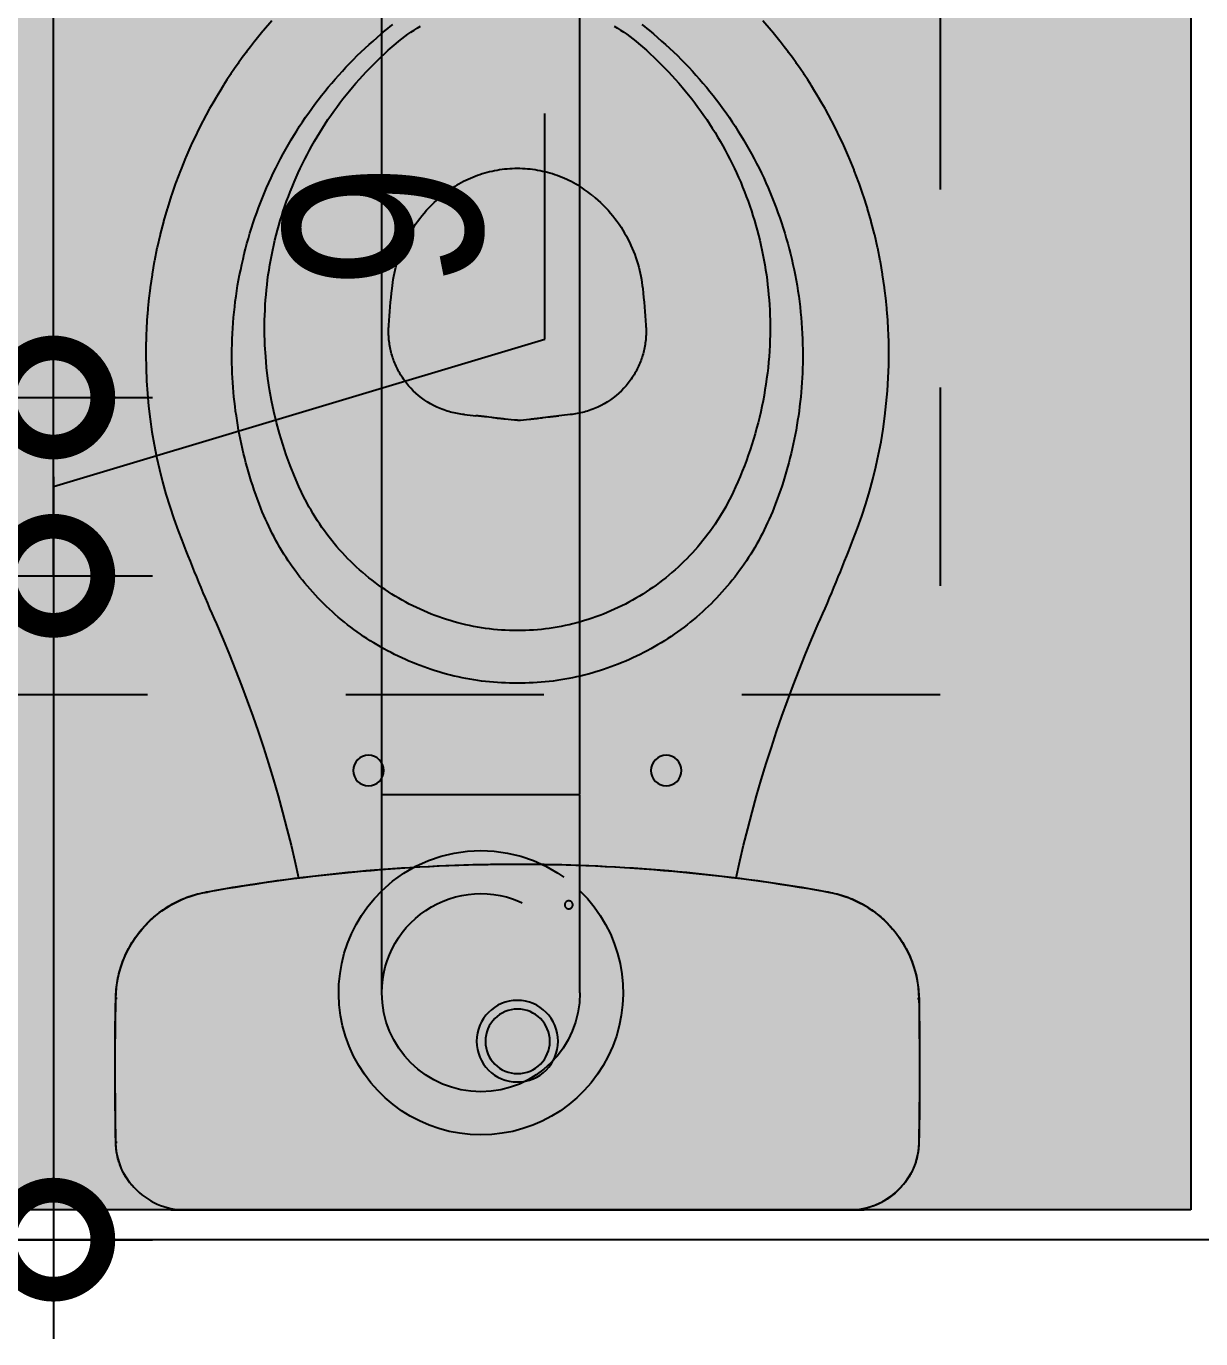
# Model space of a CAD drawing. Header units: metres. Extents: x -41 to 570, y -54 to 184.
# Drawn here: x 16.599 to 17.192, y 46.82 to 47.482 of the extents above; entities that cross this region are included whole.
import ezdxf
from ezdxf.xclip import XClip

# ---------------------------------------------------------------- set-up
doc = ezdxf.new("R2010")
doc.units = ezdxf.units.M
doc.header["$XCLIPFRAME"] = 0
for name, pattern in [('DASHEDX2', [1.5, 1, -0.5]), ('PUC$0$DASHEDX2', [1.5, 1, -0.5]), ('PUC$0$HIDDEN2', [0.1875, 0.125, -0.0625])]:
    doc.linetypes.add(name, pattern=pattern)
for name, color, linetype in [('1', 232, 'DASHEDX2'), ('ARQ-DIM', 2, 'Continuous'), ('PUC$0$ARQ-ALV ACAB', 4, 'Continuous'), ('PUC$0$ARQ-ALV OSSO', 5, 'Continuous'), ('PUC$0$ARQ-ENCH', 1, 'Continuous'), ('PUC$0$ARQ-HID', 7, 'Continuous'), ('PUC$0$ARQ-PRJ', 7, 'PUC$0$DASHEDX2')]:
    doc.layers.add(name, color=color, linetype=linetype)
doc.layers.add('PUC$0$ARQ-FORRO', color=9, linetype='Continuous', lineweight=5)
doc.styles.add('Adesa', font='ARIALN.TTF')
doc.dimstyles.new('ADESA 1-0050', dxfattribs={"dimtxt": 0.1, "dimasz": 0.1, "dimexe": 0.05, "dimexo": 0.05, "dimgap": 0.03, "dimtad": 1, "dimdec": 1, "dimlfac": 100, "dimzin": 12, "dimtxsty": 'Adesa', "dimblk": 'DOTSMALL', "dimcen": 1, "dimdle": 0.05, "dimclrd": 1, "dimclre": 1, "dimclrt": 256, "dimazin": 3, "dimtm": 1e-09, "dimtfac": 1, "dimtdec": 1, "dimtmove": 1, "dimatfit": 0, "dimldrblk": 'DOTSMALL', "dimfxl": 0.8, "dimtvp": 2, "dimtolj": 1, "dimtzin": 0, "dimarcsym": 0})

# ---------------------------------------------------------------- blocks, each defined once
blk = doc.blocks.new('PUC$0$ARQ-HID-BACIA CX')
blk.add_line((-0.00007, -0.175), (-0.00007, 0.175))
for points in [[(-0.01372, -0.19568), (-0.01423, -0.19605), (-0.01474, -0.19641), (-0.01526, -0.19677), (-0.01578, -0.19712), (-0.01631, -0.19746), (-0.01684, -0.19778), (-0.01739, -0.1981), (-0.01793, -0.19841), (-0.01849, -0.1987), (-0.01904, -0.19899), (-0.01961, -0.19927), (-0.02018, -0.19954), (-0.02075, -0.19979), (-0.02133, -0.20004), (-0.02191, -0.20027), (-0.02249, -0.2005), (-0.02308, -0.20072), (-0.02368, -0.20092), (-0.02427, -0.20111), (-0.02487, -0.2013), (-0.02548, -0.20147), (-0.02608, -0.20163), (-0.02669, -0.20178), (-0.02731, -0.20192), (-0.02792, -0.20205), (-0.02854, -0.20217), (-0.02916, -0.20227), (-0.02978, -0.20237), (-0.0304, -0.20246), (-0.03102, -0.20253), (-0.03165, -0.20259), (-0.03227, -0.20264), (-0.0329, -0.20268), (-0.03353, -0.2027), (-0.03415, -0.20273, -0.00878), (-0.10679, -0.20277), (-0.10794, -0.20271), (-0.10908, -0.20264), (-0.11022, -0.20256), (-0.11136, -0.20247), (-0.11249, -0.20236), (-0.11363, -0.20223), (-0.11476, -0.20207), (-0.11588, -0.20188), (-0.11701, -0.20166), (-0.11812, -0.20142), (-0.11924, -0.20116), (-0.12034, -0.20086), (-0.12144, -0.20055), (-0.12254, -0.20021), (-0.12362, -0.19986), (-0.1247, -0.19948), (-0.12577, -0.19908), (-0.12684, -0.19866), (-0.12789, -0.19822), (-0.12893, -0.19776), (-0.12997, -0.19727), (-0.13099, -0.19677), (-0.13201, -0.19624), (-0.13301, -0.19569), (-0.134, -0.19512), (-0.13498, -0.19453), (-0.13595, -0.19392), (-0.1369, -0.19329), (-0.13784, -0.19264), (-0.13877, -0.19197), (-0.13969, -0.19129), (-0.14058, -0.19058), (-0.14147, -0.18986), (-0.14234, -0.18912), (-0.14319, -0.18836), (-0.14403, -0.18758), (-0.14485, -0.18679), (-0.14566, -0.18598), (-0.14645, -0.18515), (-0.14722, -0.18431), (-0.14798, -0.18345), (-0.14872, -0.18257), (-0.14943, -0.18168), (-0.15013, -0.18078), (-0.15082, -0.17986), (-0.15148, -0.17893), (-0.15212, -0.17799), (-0.15275, -0.17703), (-0.15335, -0.17606), (-0.15393, -0.17508), (-0.1545, -0.17408), (-0.15504, -0.17308), (-0.15556, -0.17206), (-0.15607, -0.17103), (-0.15655, -0.17), (-0.15702, -0.16895), (-0.15746, -0.1679), (-0.15788, -0.16683), (-0.15827, -0.16576), (-0.15863, -0.16468), (-0.15897, -0.16359), (-0.15928, -0.16249), (-0.15957, -0.16138), (-0.15985, -0.16027), (-0.16011, -0.15916), (-0.16036, -0.15805), (-0.16061, -0.15693), (-0.16138, -0.15249), (-0.16215, -0.14805), (-0.1629, -0.1436), (-0.16363, -0.13915), (-0.16433, -0.1347), (-0.165, -0.13024), (-0.16565, -0.12578), (-0.16628, -0.12132), (-0.16689, -0.11685), (-0.16747, -0.11238), (-0.16803, -0.10791), (-0.16857, -0.10344), (-0.16909, -0.09896), (-0.16958, -0.09448), (-0.17005, -0.09), (-0.1705, -0.08551), (-0.17092, -0.08102), (-0.17132, -0.07653), (-0.1717, -0.07204), (-0.17206, -0.06755), (-0.17239, -0.06305), (-0.1727, -0.05856), (-0.17299, -0.05406), (-0.17325, -0.04956), (-0.17349, -0.04506), (-0.17371, -0.04055), (-0.17391, -0.03605), (-0.17408, -0.03155), (-0.17423, -0.02704), (-0.17436, -0.02254), (-0.17446, -0.01803), (-0.17453, -0.01352), (-0.17458, -0.00901), (-0.17462, -0.00451), (-0.17464, 0), (-0.17462, 0.00451), (-0.17458, 0.00901), (-0.17453, 0.01352), (-0.17446, 0.01803), (-0.17436, 0.02254), (-0.17423, 0.02704), (-0.17408, 0.03155), (-0.17391, 0.03605), (-0.17371, 0.04055), (-0.17349, 0.04506), (-0.17325, 0.04956), (-0.17299, 0.05406), (-0.1727, 0.05856), (-0.17239, 0.06305), (-0.17206, 0.06755), (-0.1717, 0.07204), (-0.17132, 0.07653), (-0.17092, 0.08102), (-0.1705, 0.08551), (-0.17005, 0.09), (-0.16958, 0.09448), (-0.16909, 0.09896), (-0.16857, 0.10344), (-0.16803, 0.10791), (-0.16747, 0.11238), (-0.16689, 0.11685), (-0.16628, 0.12132), (-0.16565, 0.12578), (-0.165, 0.13024), (-0.16433, 0.1347), (-0.16363, 0.13915), (-0.1629, 0.1436), (-0.16215, 0.14805), (-0.16138, 0.15249), (-0.16061, 0.15693), (-0.16036, 0.15805), (-0.16011, 0.15916), (-0.15985, 0.16027), (-0.15957, 0.16138), (-0.15928, 0.16249), (-0.15897, 0.16359), (-0.15863, 0.16468), (-0.15827, 0.16576), (-0.15788, 0.16683), (-0.15746, 0.1679), (-0.15702, 0.16895), (-0.15655, 0.17), (-0.15607, 0.17103), (-0.15556, 0.17206), (-0.15504, 0.17308), (-0.1545, 0.17408), (-0.15393, 0.17508), (-0.15335, 0.17606), (-0.15275, 0.17703), (-0.15212, 0.17799), (-0.15148, 0.17893), (-0.15082, 0.17986), (-0.15013, 0.18078), (-0.14943, 0.18168), (-0.14872, 0.18257), (-0.14798, 0.18345), (-0.14722, 0.18431), (-0.14645, 0.18515), (-0.14566, 0.18598), (-0.14485, 0.18679), (-0.14403, 0.18758), (-0.14319, 0.18836), (-0.14234, 0.18912), (-0.14147, 0.18986), (-0.14058, 0.19058), (-0.13969, 0.19129), (-0.13877, 0.19197), (-0.13784, 0.19264), (-0.1369, 0.19329), (-0.13595, 0.19392), (-0.13498, 0.19453), (-0.134, 0.19512), (-0.13301, 0.19569), (-0.13201, 0.19624), (-0.13099, 0.19677), (-0.12997, 0.19727), (-0.12893, 0.19776), (-0.12789, 0.19822), (-0.12684, 0.19866), (-0.12577, 0.19908), (-0.1247, 0.19948), (-0.12362, 0.19986), (-0.12254, 0.20021), (-0.12144, 0.20055), (-0.12034, 0.20086), (-0.11924, 0.20116), (-0.11812, 0.20142), (-0.11701, 0.20166), (-0.11588, 0.20188), (-0.11476, 0.20207), (-0.11363, 0.20223), (-0.11249, 0.20236), (-0.11136, 0.20247), (-0.11022, 0.20256), (-0.10908, 0.20264), (-0.10794, 0.20271), (-0.10679, 0.20277, -0.00878), (-0.03415, 0.20273), (-0.03353, 0.2027), (-0.0329, 0.20268), (-0.03227, 0.20264), (-0.03165, 0.20259), (-0.03102, 0.20253), (-0.0304, 0.20246), (-0.02978, 0.20237), (-0.02916, 0.20227), (-0.02854, 0.20217), (-0.02792, 0.20205), (-0.02731, 0.20192), (-0.02669, 0.20178), (-0.02608, 0.20163), (-0.02548, 0.20147), (-0.02487, 0.2013), (-0.02427, 0.20111), (-0.02368, 0.20092), (-0.02308, 0.20072), (-0.02249, 0.2005), (-0.02191, 0.20027), (-0.02133, 0.20004), (-0.02075, 0.19979), (-0.02018, 0.19954), (-0.01961, 0.19927), (-0.01904, 0.19899), (-0.01849, 0.1987), (-0.01793, 0.19841), (-0.01739, 0.1981), (-0.01684, 0.19778), (-0.01631, 0.19746), (-0.01578, 0.19712), (-0.01526, 0.19677), (-0.01474, 0.19641), (-0.01423, 0.19605), (-0.01372, 0.19568)], [(-0.01308, 0.195, 0.018828), (-0.0135, 0.19544)], [(-0.01328, -0.19509), (-0.01328, -0.1951), (-0.01328, -0.1951), (-0.01327, -0.19509), (-0.01324, -0.19506), (-0.01322, -0.19504), (-0.01316, -0.19498), (-0.01311, -0.19493), (-0.01299, -0.19482), (-0.01286, -0.1947), (-0.01279, -0.19463), (-0.01264, -0.19449), (-0.01247, -0.19434), (-0.01155, -0.19352, 0.212488), (-0.00007, -0.16772), (-0.00007, 0.16772, 0.212488), (-0.01155, 0.19352), (-0.01247, 0.19434), (-0.01264, 0.19449), (-0.01279, 0.19463), (-0.01286, 0.1947), (-0.01299, 0.19482), (-0.01311, 0.19493), (-0.01316, 0.19498), (-0.01322, 0.19504), (-0.01324, 0.19506), (-0.01327, 0.19509), (-0.01328, 0.1951), (-0.01328, 0.1951)], [(-0.01231, 0.1942, 0.002919), (-0.01155, 0.19353)], [(-0.16765, 0.1104), (-0.16776, 0.11042), (-0.17602, 0.11228), (-0.1842, 0.11422), (-0.19248, 0.1163), (-0.2008, 0.11849), (-0.20903, 0.12077), (-0.21715, 0.12313), (-0.22532, 0.12562), (-0.23351, 0.12822), (-0.24148, 0.13086), (-0.24931, 0.13356), (-0.25707, 0.13635), (-0.26479, 0.13922), (-0.27251, 0.14221), (-0.28026, 0.14532), (-0.28804, 0.14857), (-0.29584, 0.15194, 0.011149), (-0.33812, 0.16943), (-0.34416, 0.17175), (-0.35027, 0.17392), (-0.35642, 0.17593), (-0.36262, 0.17778), (-0.36886, 0.17948), (-0.37514, 0.18101), (-0.38146, 0.18239), (-0.38782, 0.1836), (-0.3942, 0.18465), (-0.40061, 0.18554), (-0.40704, 0.18627), (-0.4135, 0.18683), (-0.41997, 0.18723), (-0.42645, 0.18746), (-0.43294, 0.18753), (-0.43806, 0.18747), (-0.43843, 0.18746), (-0.44165, 0.18736), (-0.44488, 0.18723), (-0.44526, 0.18721), (-0.4517, 0.1868), (-0.45207, 0.18677), (-0.45528, 0.1865), (-0.4585, 0.18619), (-0.45888, 0.18615), (-0.46528, 0.1854), (-0.46566, 0.18535), (-0.47204, 0.18442), (-0.47243, 0.18436), (-0.47878, 0.18326), (-0.47915, 0.18319), (-0.48548, 0.18191), (-0.48586, 0.18183), (-0.49214, 0.18039), (-0.49251, 0.1803), (-0.49875, 0.17869), (-0.49913, 0.17858), (-0.50533, 0.1768), (-0.5057, 0.17669), (-0.51184, 0.17475), (-0.51221, 0.17462), (-0.5183, 0.17251), (-0.51866, 0.17238), (-0.5247, 0.1701), (-0.52506, 0.16996), (-0.53103, 0.16752), (-0.53138, 0.16737), (-0.5373, 0.16477), (-0.53764, 0.16461), (-0.54348, 0.16185), (-0.54381, 0.16169), (-0.54671, 0.16024), (-0.54959, 0.15876), (-0.54991, 0.15859), (-0.55561, 0.15552), (-0.55592, 0.15534), (-0.55874, 0.15374), (-0.56154, 0.15211), (-0.56185, 0.15192), (-0.56462, 0.15025), (-0.56738, 0.14854), (-0.56767, 0.14835), (-0.57041, 0.1466), (-0.57312, 0.14482), (-0.57341, 0.14462), (-0.5761, 0.1428), (-0.57876, 0.14094), (-0.57904, 0.14074), (-0.58168, 0.13884), (-0.58429, 0.13691), (-0.58457, 0.1367), (-0.58716, 0.13474), (-0.58971, 0.13274), (-0.58999, 0.13252), (-0.59252, 0.13049), (-0.59502, 0.12842), (-0.5953, 0.1282), (-0.60022, 0.12397)], [(-0.60022, -0.12397), (-0.5953, -0.1282), (-0.59502, -0.12842), (-0.59252, -0.13049), (-0.58999, -0.13252), (-0.58971, -0.13274), (-0.58716, -0.13474), (-0.58457, -0.1367), (-0.58429, -0.13691), (-0.58168, -0.13884), (-0.57904, -0.14074), (-0.57876, -0.14094), (-0.5761, -0.1428), (-0.57341, -0.14462), (-0.57312, -0.14482), (-0.57041, -0.1466), (-0.56767, -0.14835), (-0.56738, -0.14854), (-0.56462, -0.15025), (-0.56185, -0.15192), (-0.56154, -0.15211), (-0.55874, -0.15374), (-0.55592, -0.15534), (-0.55561, -0.15552), (-0.54991, -0.15859), (-0.54959, -0.15876), (-0.54671, -0.16024), (-0.54381, -0.16169), (-0.54348, -0.16185), (-0.53764, -0.16461), (-0.5373, -0.16477), (-0.53138, -0.16737), (-0.53103, -0.16752), (-0.52506, -0.16996), (-0.5247, -0.1701), (-0.51866, -0.17238), (-0.5183, -0.17251), (-0.51221, -0.17462), (-0.51184, -0.17475), (-0.5057, -0.17669), (-0.50533, -0.1768), (-0.49913, -0.17858), (-0.49875, -0.17869), (-0.49251, -0.1803), (-0.49214, -0.18039), (-0.48586, -0.18183), (-0.48548, -0.18191), (-0.47915, -0.18319), (-0.47878, -0.18326), (-0.47243, -0.18436), (-0.47204, -0.18442), (-0.46566, -0.18535), (-0.46528, -0.1854), (-0.45888, -0.18615), (-0.4585, -0.18619), (-0.45528, -0.1865), (-0.45207, -0.18677), (-0.4517, -0.1868), (-0.44526, -0.18721), (-0.44488, -0.18723), (-0.44165, -0.18736), (-0.43843, -0.18746), (-0.43806, -0.18747), (-0.43155, -0.18753), (-0.42506, -0.18742), (-0.41858, -0.18716), (-0.41211, -0.18672), (-0.40566, -0.18612), (-0.39923, -0.18536), (-0.39282, -0.18444), (-0.38645, -0.18335), (-0.3801, -0.18211), (-0.37379, -0.1807), (-0.36751, -0.17913), (-0.36128, -0.1774), (-0.35509, -0.17551), (-0.34895, -0.17347), (-0.34286, -0.17126), (-0.33812, -0.16942, 0.011149), (-0.29584, -0.15194), (-0.28804, -0.14857), (-0.28026, -0.14532), (-0.27251, -0.14221), (-0.26479, -0.13922), (-0.25707, -0.13635), (-0.24931, -0.13356), (-0.24148, -0.13086), (-0.23351, -0.12822), (-0.22532, -0.12562), (-0.21715, -0.12313), (-0.20903, -0.12077), (-0.2008, -0.11849), (-0.19248, -0.1163), (-0.1842, -0.11422), (-0.17602, -0.11228), (-0.16776, -0.11042), (-0.16765, -0.1104)], [(-0.5122, 0.03777), (-0.51097, 0.03926), (-0.50976, 0.04065), (-0.50852, 0.042), (-0.50724, 0.04331), (-0.50593, 0.04458), (-0.50459, 0.04581), (-0.50323, 0.047), (-0.50184, 0.04815), (-0.50042, 0.04926), (-0.49898, 0.05033), (-0.49753, 0.05135), (-0.49605, 0.05233), (-0.49455, 0.05328), (-0.49304, 0.05417), (-0.49152, 0.05503), (-0.48999, 0.05584), (-0.48844, 0.05661), (-0.48689, 0.05734), (-0.48534, 0.05802), (-0.48377, 0.05866), (-0.48221, 0.05926), (-0.48064, 0.05982), (-0.47908, 0.06034), (-0.47751, 0.06082), (-0.47595, 0.06126), (-0.47439, 0.06166), (-0.47283, 0.06202), (-0.47128, 0.06234), (-0.46974, 0.06262), (-0.4682, 0.06287), (-0.46667, 0.06309), (-0.46513, 0.06327, -0.008966), (-0.44664, 0.06489, -0.016113), (-0.44358, 0.06501), (-0.4426, 0.065), (-0.44175, 0.06498), (-0.44091, 0.06494), (-0.44008, 0.06488), (-0.43925, 0.06481), (-0.43843, 0.06472), (-0.43762, 0.06461), (-0.43681, 0.06449), (-0.43601, 0.06436), (-0.43521, 0.06421), (-0.43441, 0.06404), (-0.43363, 0.06386), (-0.43284, 0.06367), (-0.43207, 0.06346), (-0.43129, 0.06323), (-0.43052, 0.063), (-0.42976, 0.06274), (-0.429, 0.06247), (-0.42824, 0.06219), (-0.42749, 0.06189), (-0.42674, 0.06157), (-0.426, 0.06124), (-0.42525, 0.0609), (-0.42452, 0.06054), (-0.42378, 0.06016), (-0.42305, 0.05976), (-0.42232, 0.05935), (-0.42159, 0.05892), (-0.42087, 0.05847), (-0.42015, 0.058), (-0.41943, 0.05751), (-0.4187, 0.057), (-0.41736, 0.05598), (-0.41604, 0.0549), (-0.41475, 0.05374), (-0.4135, 0.05252), (-0.41228, 0.05123), (-0.41111, 0.04987), (-0.40999, 0.04845), (-0.40892, 0.04698), (-0.40791, 0.04545), (-0.40696, 0.04387), (-0.40608, 0.04225), (-0.40527, 0.04059), (-0.40489, 0.03975), (-0.40453, 0.0389), (-0.40419, 0.03804), (-0.40387, 0.03718), (-0.40357, 0.03631), (-0.40328, 0.03544), (-0.40302, 0.03457), (-0.40277, 0.0337), (-0.40254, 0.03282), (-0.40234, 0.03195), (-0.40215, 0.03107), (-0.40198, 0.0302), (-0.40183, 0.02933), (-0.4017, 0.02846), (-0.40159, 0.0276), (-0.40149, 0.02671, -0.000598), (-0.40092, 0.02094)], [(-0.39861, 0, 0.006359), (-0.39916, 0.00607), (-0.39919, 0.00636), (-0.39922, 0.00664), (-0.39928, 0.00718), (-0.39931, 0.00746), (-0.39934, 0.00773), (-0.39941, 0.00829), (-0.39944, 0.00857), (-0.3995, 0.00912), (-0.39954, 0.0094), (-0.3996, 0.00997), (-0.39964, 0.01025), (-0.39971, 0.01083), (-0.39982, 0.01169), (-0.39989, 0.01228), (-0.39997, 0.01288), (-0.40016, 0.01436), (-0.40028, 0.01536), (-0.40035, 0.01588), (-0.40041, 0.01639), (-0.40047, 0.01691), (-0.40053, 0.0174), (-0.40059, 0.01789), (-0.40065, 0.01839), (-0.4007, 0.01889), (-0.40076, 0.01939), (-0.40081, 0.0199), (-0.40087, 0.02042), (-0.40092, 0.02094)], [(-0.39861, 0, -0.006359), (-0.39916, -0.00607), (-0.39919, -0.00636), (-0.39922, -0.00664), (-0.39928, -0.00718), (-0.39931, -0.00746), (-0.39934, -0.00773), (-0.39941, -0.00829), (-0.39944, -0.00857), (-0.3995, -0.00912), (-0.39954, -0.0094), (-0.3996, -0.00997), (-0.39964, -0.01025), (-0.39971, -0.01083), (-0.39982, -0.01169), (-0.39989, -0.01228), (-0.39997, -0.01288), (-0.40016, -0.01436), (-0.40028, -0.01536), (-0.40035, -0.01588), (-0.40041, -0.01639), (-0.40047, -0.01691), (-0.40053, -0.0174), (-0.40059, -0.01789), (-0.40065, -0.01839), (-0.4007, -0.01889), (-0.40076, -0.01939), (-0.40081, -0.0199), (-0.40087, -0.02042), (-0.40092, -0.02094)], [(-0.40149, -0.02671, 0.000598), (-0.40092, -0.02094)], [(-0.40149, -0.02671), (-0.40159, -0.0276), (-0.4017, -0.02846), (-0.40183, -0.02933), (-0.40198, -0.0302), (-0.40215, -0.03107), (-0.40234, -0.03195), (-0.40254, -0.03282), (-0.40277, -0.0337), (-0.40302, -0.03457), (-0.40328, -0.03544), (-0.40357, -0.03631), (-0.40387, -0.03718), (-0.40419, -0.03804), (-0.40453, -0.0389), (-0.40489, -0.03975), (-0.40527, -0.04059), (-0.40608, -0.04225), (-0.40696, -0.04387), (-0.40791, -0.04545), (-0.40892, -0.04698), (-0.40999, -0.04845), (-0.41111, -0.04987), (-0.41228, -0.05123), (-0.4135, -0.05252), (-0.41475, -0.05374), (-0.41604, -0.0549), (-0.41736, -0.05598), (-0.4187, -0.057), (-0.41943, -0.05751), (-0.42015, -0.058), (-0.42087, -0.05847), (-0.42159, -0.05892), (-0.42232, -0.05935), (-0.42305, -0.05976), (-0.42378, -0.06016), (-0.42452, -0.06054), (-0.42525, -0.0609), (-0.426, -0.06124), (-0.42674, -0.06157), (-0.42749, -0.06189), (-0.42824, -0.06219), (-0.429, -0.06247), (-0.42976, -0.06274), (-0.43052, -0.063), (-0.43129, -0.06323), (-0.43207, -0.06346), (-0.43284, -0.06367), (-0.43363, -0.06386), (-0.43441, -0.06404), (-0.43521, -0.06421), (-0.43601, -0.06436), (-0.43681, -0.06449), (-0.43762, -0.06461), (-0.43843, -0.06472), (-0.43925, -0.06481), (-0.44008, -0.06488), (-0.44091, -0.06494), (-0.44175, -0.06498), (-0.4426, -0.065), (-0.44358, -0.06501, -0.016113), (-0.44664, -0.06489, -0.008966), (-0.46513, -0.06327), (-0.46667, -0.06309), (-0.4682, -0.06287), (-0.46974, -0.06262), (-0.47128, -0.06234), (-0.47283, -0.06202), (-0.47439, -0.06166), (-0.47595, -0.06126), (-0.47751, -0.06082), (-0.47908, -0.06034), (-0.48064, -0.05982), (-0.48221, -0.05926), (-0.48377, -0.05866), (-0.48534, -0.05802), (-0.48689, -0.05734), (-0.48844, -0.05661), (-0.48999, -0.05584), (-0.49152, -0.05503), (-0.49304, -0.05417), (-0.49455, -0.05328), (-0.49605, -0.05233), (-0.49753, -0.05135), (-0.49898, -0.05033), (-0.50042, -0.04926), (-0.50184, -0.04815), (-0.50323, -0.047), (-0.50459, -0.04581), (-0.50593, -0.04458), (-0.50724, -0.04331), (-0.50852, -0.042), (-0.50976, -0.04065), (-0.51097, -0.03926), (-0.5122, -0.03777)], [(-0.01361, -0.19549, 0.018828), (-0.01319, -0.19505)]]:
    blk.add_lwpolyline(points, format="xyb")
at = {"ltscale": 0.000466036}
blk.add_lwpolyline([(-0.01328, -0.1951), (-0.01334, -0.19517, -0.017665), (-0.01364, -0.19551, -0.039631), (-0.01377, -0.19562, -0.158216), (-0.03415, -0.20265, -0.008778), (-0.10679, -0.2027), (-0.10952, -0.20259), (-0.11224, -0.20234), (-0.11494, -0.20196), (-0.11763, -0.20144), (-0.12028, -0.2008), (-0.1229, -0.20002), (-0.12547, -0.19912), (-0.128, -0.19809), (-0.13048, -0.19694), (-0.13289, -0.19567), (-0.13524, -0.19428), (-0.13752, -0.19278), (-0.13972, -0.19116), (-0.14184, -0.18945), (-0.14388, -0.18763), (-0.14582, -0.18571), (-0.14766, -0.1837), (-0.14941, -0.1816), (-0.15105, -0.17942), (-0.15258, -0.17716), (-0.15399, -0.17483), (-0.1553, -0.17243), (-0.15648, -0.16997), (-0.15754, -0.16746), (-0.15848, -0.1649), (-0.15929, -0.1623), (-0.15997, -0.15966), (-0.16053, -0.15692, -0.044623), (-0.17457, 0, -0.044623), (-0.16053, 0.15692), (-0.15997, 0.15966), (-0.15929, 0.1623), (-0.15848, 0.1649), (-0.15754, 0.16746), (-0.15648, 0.16997), (-0.1553, 0.17243), (-0.15399, 0.17483), (-0.15258, 0.17716), (-0.15105, 0.17942), (-0.14941, 0.1816), (-0.14766, 0.1837), (-0.14582, 0.18571), (-0.14388, 0.18763), (-0.14184, 0.18945), (-0.13972, 0.19116), (-0.13752, 0.19278), (-0.13524, 0.19428), (-0.13289, 0.19567), (-0.13048, 0.19694), (-0.128, 0.19809), (-0.12547, 0.19912), (-0.1229, 0.20002), (-0.12028, 0.2008), (-0.11763, 0.20144), (-0.11494, 0.20196), (-0.11224, 0.20234), (-0.10952, 0.20259), (-0.10679, 0.2027, -0.008778), (-0.03416, 0.20265, -0.158216), (-0.01377, 0.19562, -0.039631), (-0.01364, 0.19551, -0.017665), (-0.01334, 0.19517), (-0.01328, 0.1951)], format="xyb", dxfattribs=at)
at = {"ltscale": 0.00311}
for points in [[(-0.10678, 0.20206), (-0.10679, 0.2027)], [(-0.10678, -0.20206), (-0.10679, -0.2027)]]:
    blk.add_lwpolyline(points, dxfattribs=at)
at = {"ltscale": 0.00156}
blk.add_lwpolyline([(-0.0131, 0.19508), (-0.01335, 0.19529)], dxfattribs=at)
for points in [[(-0.01328, 0.1951), (-0.01328, 0.19509)], [(-0.01147, 0.19363), (-0.01087, 0.19305), (-0.01027, 0.19247), (-0.00968, 0.19189), (-0.00911, 0.19128), (-0.00855, 0.19066), (-0.00801, 0.19003), (-0.00749, 0.18938), (-0.00698, 0.18872), (-0.00649, 0.18805), (-0.00601, 0.18737), (-0.00555, 0.18668), (-0.0051, 0.18597), (-0.00468, 0.18526), (-0.00427, 0.18453), (-0.00388, 0.1838), (-0.0035, 0.18305), (-0.00314, 0.1823), (-0.00281, 0.18154), (-0.00249, 0.18077), (-0.00218, 0.18), (-0.0019, 0.17921), (-0.00164, 0.17842), (-0.00139, 0.17763), (-0.00116, 0.17683), (-0.00096, 0.17602), (-0.00077, 0.17521), (-0.0006, 0.1744), (-0.00045, 0.17358), (-0.00032, 0.17275), (-0.00021, 0.17193), (-0.00012, 0.1711), (-0.00006, 0.17027), (-0.00002, 0.16944), (0.00001, 0.16861), (0.00003, 0.16778)], [(0, 0.16772), (0, -0.16772)], [(-0.59835, 0.06288), (-0.59736, 0.06416), (-0.59636, 0.06544), (-0.59537, 0.0667), (-0.59359, 0.06875), (-0.59182, 0.07079), (-0.59003, 0.07282), (-0.58823, 0.07485), (-0.58641, 0.07685), (-0.58456, 0.07884), (-0.58268, 0.0808), (-0.58078, 0.08273), (-0.57884, 0.08463), (-0.57687, 0.0865), (-0.57488, 0.08834), (-0.57286, 0.09016), (-0.57083, 0.09195), (-0.56876, 0.09372), (-0.56668, 0.09546), (-0.56458, 0.09717), (-0.56246, 0.09886), (-0.56031, 0.10052), (-0.55814, 0.10216), (-0.55596, 0.10377), (-0.55375, 0.10534), (-0.55152, 0.10689), (-0.54928, 0.10842), (-0.54701, 0.10991), (-0.54472, 0.11137), (-0.54242, 0.1128), (-0.5401, 0.11421), (-0.53775, 0.11558), (-0.5354, 0.11692), (-0.53302, 0.11824), (-0.53063, 0.11952), (-0.52822, 0.12077), (-0.5258, 0.122), (-0.52336, 0.12319), (-0.52091, 0.12435), (-0.51844, 0.12547), (-0.51596, 0.12657), (-0.51346, 0.12763), (-0.51095, 0.12867), (-0.50843, 0.12967), (-0.50589, 0.13064), (-0.50334, 0.13157), (-0.50078, 0.13247), (-0.49821, 0.13334), (-0.49563, 0.13418), (-0.49304, 0.13498), (-0.49043, 0.13575), (-0.48782, 0.13649), (-0.4852, 0.13719), (-0.48257, 0.13786), (-0.47993, 0.13849), (-0.47728, 0.1391), (-0.47463, 0.13967), (-0.47197, 0.14021), (-0.4693, 0.14071), (-0.46663, 0.14119), (-0.46395, 0.14162), (-0.46126, 0.14202), (-0.45857, 0.14238), (-0.45588, 0.1427), (-0.45318, 0.14297), (-0.45047, 0.14321), (-0.44777, 0.14341), (-0.44506, 0.14359), (-0.44235, 0.14375), (-0.43964, 0.14389), (-0.43693, 0.14403), (-0.43451, 0.14406), (-0.4321, 0.14408), (-0.42969, 0.14408), (-0.42728, 0.14405), (-0.42487, 0.14399), (-0.42246, 0.1439), (-0.42005, 0.14378), (-0.41764, 0.14364), (-0.41523, 0.14347), (-0.41283, 0.14327), (-0.41042, 0.14304), (-0.40803, 0.14279), (-0.40563, 0.14251), (-0.40324, 0.1422), (-0.40085, 0.14186), (-0.39846, 0.1415), (-0.39608, 0.14111), (-0.3937, 0.14069), (-0.39133, 0.14025), (-0.38897, 0.13978), (-0.38661, 0.13928), (-0.38425, 0.13876), (-0.3819, 0.13821), (-0.37956, 0.13763), (-0.37722, 0.13702), (-0.37489, 0.13639), (-0.37257, 0.13573), (-0.37026, 0.13505), (-0.36795, 0.13434), (-0.36565, 0.13361), (-0.36336, 0.13284), (-0.36109, 0.13205), (-0.35882, 0.13123), (-0.35656, 0.13038), (-0.3543, 0.12953), (-0.35246, 0.12874), (-0.35062, 0.12794), (-0.34878, 0.12713), (-0.34695, 0.12631), (-0.34512, 0.12547), (-0.34331, 0.12462), (-0.34151, 0.12374), (-0.33972, 0.12283), (-0.33794, 0.12189), (-0.33619, 0.12092), (-0.33445, 0.11992), (-0.33272, 0.11889), (-0.33102, 0.11783), (-0.32933, 0.11675), (-0.32765, 0.11564), (-0.32599, 0.11451), (-0.32435, 0.11335), (-0.32273, 0.11217), (-0.32112, 0.11097), (-0.31952, 0.10975), (-0.31795, 0.10851), (-0.31639, 0.10724), (-0.31485, 0.10595), (-0.31333, 0.10464), (-0.31183, 0.10331), (-0.31035, 0.10196), (-0.30888, 0.10058), (-0.30744, 0.09918), (-0.30602, 0.09777), (-0.30462, 0.09633), (-0.30324, 0.09487), (-0.30188, 0.09339), (-0.30055, 0.09189), (-0.29923, 0.09038), (-0.29794, 0.08884), (-0.29667, 0.08729), (-0.29542, 0.08572), (-0.29419, 0.08413), (-0.29299, 0.08252), (-0.29181, 0.08089), (-0.29065, 0.07925), (-0.28952, 0.07759), (-0.28841, 0.07592), (-0.28733, 0.07423), (-0.28627, 0.07252), (-0.28523, 0.0708), (-0.28423, 0.06907), (-0.28324, 0.06732), (-0.28228, 0.06555), (-0.28135, 0.06378), (-0.28044, 0.06199), (-0.27956, 0.06018), (-0.2787, 0.05837), (-0.27787, 0.05654), (-0.27707, 0.0547), (-0.27629, 0.05285), (-0.27554, 0.05098), (-0.27482, 0.04911), (-0.27413, 0.04723), (-0.27346, 0.04533), (-0.27282, 0.04343), (-0.27221, 0.04152), (-0.27163, 0.0396), (-0.27107, 0.03767), (-0.27054, 0.03573), (-0.27003, 0.03379), (-0.26955, 0.03184), (-0.2691, 0.02988), (-0.26868, 0.02792), (-0.26828, 0.02595), (-0.26792, 0.02398), (-0.26759, 0.02199), (-0.26729, 0.02001), (-0.26702, 0.01802), (-0.2668, 0.01603), (-0.2666, 0.01403), (-0.26644, 0.01203), (-0.2663, 0.01003), (-0.26619, 0.00802), (-0.26609, 0.00602), (-0.26601, 0.00401), (-0.26593, 0.00201), (-0.26586, 0), (-0.26593, -0.00201), (-0.26601, -0.00401), (-0.26609, -0.00602), (-0.26619, -0.00802), (-0.2663, -0.01003), (-0.26644, -0.01203), (-0.2666, -0.01403), (-0.2668, -0.01603), (-0.26702, -0.01802), (-0.26729, -0.02001), (-0.26759, -0.02199), (-0.26792, -0.02398), (-0.26828, -0.02595), (-0.26868, -0.02792), (-0.2691, -0.02988), (-0.26955, -0.03184), (-0.27003, -0.03379), (-0.27054, -0.03573), (-0.27107, -0.03767), (-0.27163, -0.0396), (-0.27221, -0.04152), (-0.27282, -0.04343), (-0.27346, -0.04533), (-0.27413, -0.04723), (-0.27482, -0.04911), (-0.27554, -0.05098), (-0.27629, -0.05285), (-0.27707, -0.0547), (-0.27787, -0.05654), (-0.2787, -0.05837), (-0.27956, -0.06018), (-0.28044, -0.06199), (-0.28135, -0.06378), (-0.28228, -0.06555), (-0.28324, -0.06732), (-0.28423, -0.06907), (-0.28523, -0.0708), (-0.28627, -0.07252), (-0.28733, -0.07423), (-0.28841, -0.07592), (-0.28952, -0.07759), (-0.29065, -0.07925), (-0.29181, -0.08089), (-0.29299, -0.08252), (-0.29419, -0.08413), (-0.29542, -0.08572), (-0.29667, -0.08729), (-0.29794, -0.08884), (-0.29923, -0.09038), (-0.30055, -0.09189), (-0.30188, -0.09339), (-0.30324, -0.09487), (-0.30462, -0.09633), (-0.30602, -0.09777), (-0.30744, -0.09918), (-0.30888, -0.10058), (-0.31035, -0.10196), (-0.31183, -0.10331), (-0.31333, -0.10464), (-0.31485, -0.10595), (-0.31639, -0.10724), (-0.31795, -0.10851), (-0.31952, -0.10975), (-0.32112, -0.11097), (-0.32273, -0.11217), (-0.32435, -0.11335), (-0.32599, -0.11451), (-0.32765, -0.11564), (-0.32933, -0.11675), (-0.33102, -0.11783), (-0.33272, -0.11889), (-0.33445, -0.11992), (-0.33619, -0.12092), (-0.33794, -0.12189), (-0.33972, -0.12283), (-0.34151, -0.12374), (-0.34331, -0.12462), (-0.34512, -0.12547), (-0.34695, -0.12631), (-0.34878, -0.12713), (-0.35062, -0.12794), (-0.35246, -0.12874), (-0.3543, -0.12953), (-0.35656, -0.13038), (-0.35882, -0.13123), (-0.36109, -0.13205), (-0.36336, -0.13284), (-0.36565, -0.13361), (-0.36795, -0.13434), (-0.37026, -0.13505), (-0.37257, -0.13573), (-0.37489, -0.13639), (-0.37722, -0.13702), (-0.37956, -0.13763), (-0.3819, -0.13821), (-0.38425, -0.13876), (-0.38661, -0.13928), (-0.38897, -0.13978), (-0.39133, -0.14025), (-0.3937, -0.14069), (-0.39608, -0.14111), (-0.39846, -0.1415), (-0.40085, -0.14186), (-0.40324, -0.1422), (-0.40563, -0.14251), (-0.40803, -0.14279), (-0.41042, -0.14304), (-0.41283, -0.14327), (-0.41523, -0.14347), (-0.41764, -0.14364), (-0.42005, -0.14378), (-0.42246, -0.1439), (-0.42487, -0.14399), (-0.42728, -0.14405), (-0.42969, -0.14408), (-0.4321, -0.14408), (-0.43451, -0.14406), (-0.43693, -0.14403), (-0.43964, -0.14389), (-0.44235, -0.14375), (-0.44506, -0.14359), (-0.44777, -0.14341), (-0.45047, -0.14321), (-0.45318, -0.14297), (-0.45588, -0.1427), (-0.45857, -0.14238), (-0.46126, -0.14202), (-0.46395, -0.14162), (-0.46663, -0.14119), (-0.4693, -0.14071), (-0.47197, -0.14021), (-0.47463, -0.13967), (-0.47728, -0.1391), (-0.47993, -0.13849), (-0.48257, -0.13786), (-0.4852, -0.13719), (-0.48782, -0.13649), (-0.49043, -0.13575), (-0.49304, -0.13498), (-0.49563, -0.13418), (-0.49821, -0.13334), (-0.50078, -0.13247), (-0.50334, -0.13157), (-0.50589, -0.13064), (-0.50843, -0.12967), (-0.51095, -0.12867), (-0.51346, -0.12763), (-0.51596, -0.12657), (-0.51844, -0.12547), (-0.52091, -0.12435), (-0.52336, -0.12319), (-0.5258, -0.122), (-0.52822, -0.12077), (-0.53063, -0.11952), (-0.53302, -0.11824), (-0.5354, -0.11692), (-0.53775, -0.11558), (-0.5401, -0.11421), (-0.54242, -0.1128), (-0.54472, -0.11137), (-0.54701, -0.10991), (-0.54928, -0.10842), (-0.55152, -0.10689), (-0.55375, -0.10534), (-0.55596, -0.10377), (-0.55814, -0.10216), (-0.56031, -0.10052), (-0.56246, -0.09886), (-0.56458, -0.09717), (-0.56668, -0.09546), (-0.56876, -0.09372), (-0.57083, -0.09195), (-0.57286, -0.09016), (-0.57488, -0.08834), (-0.57687, -0.0865), (-0.57884, -0.08463), (-0.58078, -0.08273), (-0.58268, -0.0808), (-0.58456, -0.07884), (-0.58641, -0.07685), (-0.58823, -0.07485), (-0.59003, -0.07282), (-0.59182, -0.07079), (-0.59359, -0.06875), (-0.59537, -0.0667), (-0.59636, -0.06544), (-0.59736, -0.06416), (-0.59835, -0.06288)], [(-0.59759, 0.04892), (-0.5966, 0.05054), (-0.59557, 0.05213), (-0.5945, 0.05371), (-0.59341, 0.05526), (-0.59229, 0.0568), (-0.59113, 0.0583), (-0.58995, 0.05979), (-0.58873, 0.06124), (-0.58704, 0.0632), (-0.58533, 0.06514), (-0.58359, 0.06705), (-0.58182, 0.06894), (-0.58003, 0.07081), (-0.57821, 0.07265), (-0.57637, 0.07446), (-0.5745, 0.07625), (-0.57261, 0.07801), (-0.5707, 0.07975), (-0.56876, 0.08146), (-0.5668, 0.08314), (-0.56482, 0.0848), (-0.56282, 0.08642), (-0.56079, 0.08802), (-0.55875, 0.0896), (-0.55668, 0.09114), (-0.55459, 0.09265), (-0.55248, 0.09414), (-0.55035, 0.09559), (-0.5482, 0.09702), (-0.54604, 0.09841), (-0.54385, 0.09978), (-0.54165, 0.10112), (-0.53943, 0.10242), (-0.53719, 0.10369), (-0.53493, 0.10493), (-0.53266, 0.10615), (-0.53038, 0.10732), (-0.52808, 0.10847), (-0.52576, 0.10959), (-0.52343, 0.11067), (-0.52108, 0.11172), (-0.51872, 0.11274), (-0.51635, 0.11372), (-0.51397, 0.11467), (-0.51157, 0.11559), (-0.50917, 0.11648), (-0.50675, 0.11733), (-0.50432, 0.11815), (-0.50188, 0.11893), (-0.49943, 0.11968), (-0.49697, 0.1204), (-0.49451, 0.12109), (-0.49203, 0.12174), (-0.48955, 0.12235), (-0.48706, 0.12293), (-0.48456, 0.12348), (-0.48206, 0.12399), (-0.47955, 0.12447), (-0.47704, 0.12492), (-0.47452, 0.12533), (-0.472, 0.12571), (-0.46947, 0.12605), (-0.46694, 0.12636), (-0.46441, 0.12663), (-0.46187, 0.12687), (-0.45934, 0.12707), (-0.4568, 0.12725), (-0.45426, 0.12738), (-0.45172, 0.12749), (-0.44918, 0.12756), (-0.44664, 0.12759), (-0.44411, 0.12759), (-0.44157, 0.12756), (-0.43904, 0.12749), (-0.4365, 0.12739), (-0.43356, 0.12724), (-0.43075, 0.12704), (-0.42795, 0.12681), (-0.42515, 0.12654), (-0.42234, 0.12622), (-0.41954, 0.12586), (-0.41675, 0.12546), (-0.41396, 0.12502), (-0.41117, 0.12454), (-0.40838, 0.12402), (-0.40561, 0.12346), (-0.40283, 0.12285), (-0.40007, 0.12221), (-0.39731, 0.12152), (-0.39456, 0.1208), (-0.39182, 0.12003), (-0.38908, 0.11922), (-0.38636, 0.11838), (-0.38364, 0.11749), (-0.38094, 0.11656), (-0.37824, 0.1156), (-0.37556, 0.11459), (-0.37289, 0.11354), (-0.37023, 0.11246), (-0.36759, 0.11133), (-0.36496, 0.11017), (-0.36234, 0.10897), (-0.36048, 0.10807), (-0.35863, 0.10713), (-0.3568, 0.10617), (-0.35499, 0.10518), (-0.35319, 0.10416), (-0.35142, 0.10311), (-0.34966, 0.10203), (-0.34792, 0.10092), (-0.34621, 0.09978), (-0.34451, 0.09862), (-0.34284, 0.09743), (-0.34118, 0.09621), (-0.33955, 0.09496), (-0.33794, 0.09369), (-0.33635, 0.09239), (-0.33479, 0.09107), (-0.33324, 0.08972), (-0.33173, 0.08834), (-0.33023, 0.08694), (-0.32876, 0.08552), (-0.32732, 0.08408), (-0.32589, 0.08261), (-0.3245, 0.08112), (-0.32313, 0.0796), (-0.32179, 0.07807), (-0.32047, 0.07651), (-0.31918, 0.07493), (-0.31792, 0.07333), (-0.31668, 0.07172), (-0.31547, 0.07008), (-0.31429, 0.06842), (-0.31314, 0.06674), (-0.31201, 0.06505), (-0.31092, 0.06334), (-0.30985, 0.06161), (-0.30881, 0.05986), (-0.3078, 0.0581), (-0.30683, 0.05632), (-0.30588, 0.05453), (-0.30496, 0.05272), (-0.30407, 0.05089), (-0.30322, 0.04906), (-0.30239, 0.0472), (-0.3016, 0.04534), (-0.30083, 0.04346), (-0.3001, 0.04157), (-0.2994, 0.03967), (-0.29874, 0.03776), (-0.2981, 0.03583), (-0.2975, 0.0339), (-0.29693, 0.03196), (-0.2964, 0.03001), (-0.29589, 0.02805), (-0.29542, 0.02608), (-0.29499, 0.0241), (-0.29459, 0.02212), (-0.29422, 0.02013), (-0.29389, 0.01813), (-0.29359, 0.01613), (-0.29332, 0.01413), (-0.29309, 0.01212), (-0.2929, 0.0101), (-0.29274, 0.00808), (-0.29261, 0.00607), (-0.29252, 0.00404), (-0.29247, 0.00202), (-0.29245, 0), (-0.29247, -0.00202), (-0.29252, -0.00404), (-0.29261, -0.00607), (-0.29274, -0.00808), (-0.2929, -0.0101), (-0.29309, -0.01212), (-0.29332, -0.01413), (-0.29359, -0.01613), (-0.29389, -0.01813), (-0.29422, -0.02013), (-0.29459, -0.02212), (-0.29499, -0.0241), (-0.29542, -0.02608), (-0.29589, -0.02805), (-0.2964, -0.03001), (-0.29693, -0.03196), (-0.2975, -0.0339), (-0.2981, -0.03583), (-0.29874, -0.03776), (-0.2994, -0.03967), (-0.3001, -0.04157), (-0.30083, -0.04346), (-0.3016, -0.04534), (-0.30239, -0.0472), (-0.30322, -0.04906), (-0.30407, -0.05089), (-0.30496, -0.05272), (-0.30588, -0.05453), (-0.30683, -0.05632), (-0.3078, -0.0581), (-0.30881, -0.05986), (-0.30985, -0.06161), (-0.31092, -0.06334), (-0.31201, -0.06505), (-0.31314, -0.06674), (-0.31429, -0.06842), (-0.31547, -0.07008), (-0.31668, -0.07172), (-0.31792, -0.07333), (-0.31918, -0.07493), (-0.32047, -0.07651), (-0.32179, -0.07807), (-0.32313, -0.0796), (-0.3245, -0.08112), (-0.32589, -0.08261), (-0.32732, -0.08408), (-0.32876, -0.08552), (-0.33023, -0.08694), (-0.33173, -0.08834), (-0.33324, -0.08972), (-0.33479, -0.09107), (-0.33635, -0.09239), (-0.33794, -0.09369), (-0.33955, -0.09496), (-0.34118, -0.09621), (-0.34284, -0.09743), (-0.34451, -0.09862), (-0.34621, -0.09978), (-0.34792, -0.10092), (-0.34966, -0.10203), (-0.35142, -0.10311), (-0.35319, -0.10416), (-0.35499, -0.10518), (-0.3568, -0.10617), (-0.35863, -0.10713), (-0.36048, -0.10807), (-0.36234, -0.10897), (-0.36513, -0.11024), (-0.3704, -0.11253), (-0.37573, -0.11465), (-0.3811, -0.11662), (-0.38652, -0.11843), (-0.39198, -0.12008), (-0.39747, -0.12156), (-0.40299, -0.12289), (-0.40854, -0.12405), (-0.4141, -0.12505), (-0.41969, -0.12588), (-0.42529, -0.12655), (-0.43089, -0.12705), (-0.4365, -0.12739), (-0.43904, -0.12749), (-0.44157, -0.12756), (-0.44411, -0.12759), (-0.44664, -0.12759), (-0.44918, -0.12756), (-0.45172, -0.12749), (-0.45426, -0.12738), (-0.4568, -0.12725), (-0.45934, -0.12707), (-0.46187, -0.12687), (-0.46441, -0.12663), (-0.46694, -0.12636), (-0.46947, -0.12605), (-0.472, -0.12571), (-0.47452, -0.12533), (-0.47704, -0.12492), (-0.47955, -0.12447), (-0.48206, -0.12399), (-0.48456, -0.12348), (-0.48706, -0.12293), (-0.48955, -0.12235), (-0.49203, -0.12174), (-0.49451, -0.12109), (-0.49697, -0.1204), (-0.49943, -0.11968), (-0.50188, -0.11893), (-0.50432, -0.11815), (-0.50675, -0.11733), (-0.50917, -0.11648), (-0.51157, -0.11559), (-0.51397, -0.11467), (-0.51635, -0.11372), (-0.51872, -0.11274), (-0.52108, -0.11172), (-0.52343, -0.11067), (-0.52576, -0.10959), (-0.52808, -0.10847), (-0.53038, -0.10732), (-0.53266, -0.10615), (-0.53493, -0.10493), (-0.53719, -0.10369), (-0.53943, -0.10242), (-0.54165, -0.10112), (-0.54385, -0.09978), (-0.54604, -0.09841), (-0.5482, -0.09702), (-0.55035, -0.09559), (-0.55248, -0.09414), (-0.55459, -0.09265), (-0.55668, -0.09114), (-0.55875, -0.0896), (-0.56079, -0.08802), (-0.56282, -0.08642), (-0.56482, -0.0848), (-0.5668, -0.08314), (-0.56876, -0.08146), (-0.5707, -0.07975), (-0.57261, -0.07801), (-0.5745, -0.07625), (-0.57637, -0.07446), (-0.57821, -0.07265), (-0.58003, -0.07081), (-0.58182, -0.06894), (-0.58359, -0.06705), (-0.58533, -0.06514), (-0.58704, -0.0632), (-0.58873, -0.06124), (-0.58995, -0.05979), (-0.59113, -0.0583), (-0.59229, -0.0568), (-0.59341, -0.05526), (-0.5945, -0.05371), (-0.59557, -0.05213), (-0.5966, -0.05054), (-0.59759, -0.04892)], [(-0.5122, 0.03778), (-0.51298, 0.03678), (-0.51373, 0.03579), (-0.51446, 0.03478), (-0.51517, 0.03375), (-0.51587, 0.0327), (-0.51654, 0.03164), (-0.5172, 0.03055), (-0.51784, 0.02946), (-0.51845, 0.02834), (-0.51905, 0.02721), (-0.51962, 0.02606), (-0.52017, 0.02491), (-0.52069, 0.02373), (-0.52119, 0.02255), (-0.52167, 0.02135), (-0.52211, 0.02015), (-0.52254, 0.01893), (-0.52293, 0.01771), (-0.5233, 0.01647), (-0.52365, 0.01523), (-0.52396, 0.01399), (-0.52425, 0.01274), (-0.52452, 0.01148), (-0.52475, 0.01022), (-0.52496, 0.00895), (-0.52514, 0.00769), (-0.52529, 0.00642), (-0.52541, 0.00515), (-0.52551, 0.00387), (-0.52558, 0.0026), (-0.52562, 0.00132), (-0.52564, 0), (-0.52562, -0.00132), (-0.52558, -0.0026), (-0.52551, -0.00387), (-0.52541, -0.00515), (-0.52529, -0.00642), (-0.52514, -0.00769), (-0.52496, -0.00895), (-0.52475, -0.01022), (-0.52452, -0.01148), (-0.52425, -0.01274), (-0.52396, -0.01399), (-0.52365, -0.01523), (-0.5233, -0.01647), (-0.52293, -0.01771), (-0.52254, -0.01893), (-0.52211, -0.02015), (-0.52167, -0.02135), (-0.52119, -0.02255), (-0.52069, -0.02373), (-0.52017, -0.02491), (-0.51962, -0.02606), (-0.51905, -0.02721), (-0.51845, -0.02834), (-0.51784, -0.02946), (-0.5172, -0.03055), (-0.51654, -0.03164), (-0.51587, -0.0327), (-0.51517, -0.03375), (-0.51446, -0.03478), (-0.51373, -0.03579), (-0.51298, -0.03678), (-0.5122, -0.03778)], [(-0.01146, -0.19362), (-0.01162, -0.19376), (-0.0117, -0.19383), (-0.01186, -0.19397), (-0.01234, -0.19439), (-0.01264, -0.19465), (-0.01284, -0.19483), (-0.0129, -0.19489), (-0.01296, -0.19494), (-0.01301, -0.19499), (-0.01305, -0.19503), (-0.0131, -0.19507)]]:
    blk.add_lwpolyline(points)
at = {"ltscale": 0.00179}
for points in [[(-0.00045, 0.16772), (-0.00008, 0.16772)], [(-0.00045, -0.16772), (-0.00008, -0.16772)]]:
    blk.add_lwpolyline(points, dxfattribs=at)
for points in [[(-0.21411, 0.07516, 1), (-0.22955, 0.07516, 1)], [(-0.06465, 0, 1), (-0.10584, 0, 1)], [(-0.06888, 0.00014, 1), (-0.10143, 0.00014, 1)], [(-0.21411, -0.07516, 1), (-0.22955, -0.07516, 1)]]:
    blk.add_lwpolyline(points, format="xyb", close=True)
at = {"ltscale": 0.0005513}
blk.add_lwpolyline([(-0.39861, 0), (-0.3985, 0)], dxfattribs=at)
at = {"ltscale": 0.003392}
blk.add_lwpolyline([(-0.15984, -0.15679), (-0.16053, -0.15692)], dxfattribs=at)
at = {"ltscale": 0.002755}
blk.add_lwpolyline([(-0.03417, -0.20208), (-0.03415, -0.20265)], dxfattribs=at)
blk = doc.blocks.new('PUC$0$pl apto tipo 1 puc')
at = {"layer": 'PUC$0$ARQ-FORRO'}
h = blk.add_hatch(color=256, dxfattribs=at)
h.dxf.hatch_style = 1
h.paths.add_polyline_path([(-32.52985, -1.03501), (-31.03205, -1.03499), (-31.03205, -2.68996), (-31.82829, -2.68996), (-31.82829, -3.11501), (-32.52985, -3.11501)])
at = {"layer": 'PUC$0$ARQ-ALV ACAB'}
blk.add_lwpolyline([(-32.52985, -1.03501), (-32.52985, -3.11501)], dxfattribs=at)
at = {"layer": 'PUC$0$ARQ-ALV ACAB', "elevation": 0}
blk.add_lwpolyline([(-32.52985, -3.11501), (-31.82829, -3.11501)], dxfattribs=at)
at = {"layer": 'PUC$0$ARQ-ALV OSSO', "elevation": 0}
blk.add_lwpolyline([(-36.37324, -3.13001), (-31.17329, -3.13001)], dxfattribs=at)
at = {"layer": 'PUC$0$ARQ-FORRO'}
blk.add_lwpolyline([(-32.52985, -1.03501), (-31.03205, -1.03499), (-31.03205, -2.68996), (-31.82829, -2.68996), (-31.82829, -3.11501), (-32.52985, -3.11501)], close=True, dxfattribs=at)
at = {"layer": 'PUC$0$ARQ-HID', "lineweight": -2, "xscale": -1.000000000000015, "rotation": 90}
blk.add_blockref('PUC$0$ARQ-HID-BACIA CX', (-32.18985, -3.11508, 0), dxfattribs=at)
blk = doc.blocks.new('PUC$0$E3')
for p, q in [((302.21545, -376.06931), (302.31545, -376.06931)), ((302.31545, -376.16931), (302.31545, -376.06931)), ((302.21545, -376.16931), (302.31545, -376.16931))]:
    blk.add_line(p, q)
at = {"linetype": 'PUC$0$HIDDEN2', "ltscale": 0.1}
blk.add_circle((302.25981, -376.07496), 0.00202, dxfattribs=at)
for radius, start, end in [(0.07178, 44.15719, 315.84978), (0.05, 90, 270)]:
    blk.add_arc((302.21545, -376.11931), radius, start, end)
blk.add_arc((302.21545, -376.11931), 0.05, 270, 90, dxfattribs=at)
at = {"linetype": 'PUC$0$HIDDEN2', "ltscale": 0.2}
blk.add_arc((302.21545, -376.11931), 0.07178, 315.84978, 44.15719, dxfattribs=at)
blk = doc.blocks.new('PUC$0$A$Cf3fdf5a0')
at = {"layer": 'PUC$0$ARQ-PRJ', "ltscale": 50}
for p, q in [((4.3069, 1.87991, 0), (4.3069, 0.18231, 0)), ((4.4069, 1.88035, 0), (4.4069, 0.18231, 0))]:
    blk.add_line(p, q, dxfattribs=at)
at = {"layer": 'PUC$0$ARQ-PRJ', "ltscale": 0.5, "xscale": -1, "rotation": 90.00000000000007}
blk.add_blockref('PUC$0$E3', (-371.76241, 304.19581, 0), dxfattribs=at)
blk = doc.blocks.new('PUC')
at = {"layer": 'PUC$0$ARQ-ALV OSSO', "xscale": -1, "rotation": 180}
blk.add_blockref('PUC$0$pl apto tipo 1 puc', (15.34324, -49.99997), dxfattribs=at)
at = {"layer": 'PUC$0$ARQ-ENCH'}
blk.add_blockref('PUC$0$A$Cf3fdf5a0', (-21.18512, -48.97496), dxfattribs=at)
blk = doc.blocks.new('_DotSmall')
at = {"color": 0, "linetype": 'ByBlock', "const_width": 0.5}
blk.add_lwpolyline([(-0.0625, 0, 1), (0.0625, 0, 1)], format="xyb", close=True, dxfattribs=at)
blk = doc.blocks.new('*D105')
at = {"layer": 'ARQ-DIM', "color": 1, "lineweight": -2, "transparency": 16777216}
for p, q in [((16.61237, 47.24501), (16.61237, 49.02998)), ((16.42829, 48.97998), (16.66237, 48.97998)), ((16.52004, 47.29501), (16.66237, 47.29501))]:
    blk.add_line(p, q, dxfattribs=at)
at = {"layer": 'Defpoints', "color": 0, "transparency": 16777216}
for p in [(16.37829, 48.97998, 0), (16.61237, 48.97998), (16.47004, 47.29501)]:
    blk.add_point(p, dxfattribs=at)
at = {"layer": 'ARQ-DIM', "color": 1, "lineweight": -2, "transparency": 16777216, "xscale": 0.1, "yscale": 0.1, "zscale": 0.1}
for p, rotation in [((16.61237, 48.97998), 90), ((16.61237, 47.29501), 270)]:
    blk.add_blockref('_DotSmall', p, dxfattribs=dict(at, rotation=rotation))
at = {"layer": 'ARQ-DIM', "transparency": 16777216, "insert": (16.53131, 48.13749), "char_height": 0.1, "attachment_point": 5, "rotation": 90, "style": 'Adesa'}
blk.add_mtext('\\A1;168', dxfattribs=at)
blk = doc.blocks.new('*D106')
at = {"layer": 'ARQ-DIM', "color": 1, "lineweight": -2, "transparency": 16777216}
for p, q in [((16.47004, 47.34501), (16.47004, 47.74298)), ((17.20161, 47.59315), (17.20161, 47.74298)), ((16.42004, 47.69298), (17.25161, 47.69298))]:
    blk.add_line(p, q, dxfattribs=at)
at = {"layer": 'Defpoints', "color": 0, "transparency": 16777216}
for p in [(17.20161, 47.69298), (17.20161, 47.54315), (16.47004, 47.29501)]:
    blk.add_point(p, dxfattribs=at)
at = {"layer": 'ARQ-DIM', "color": 1, "lineweight": -2, "transparency": 16777216, "xscale": 0.1, "yscale": 0.1, "zscale": 0.1, "rotation": 180}
blk.add_blockref('_DotSmall', (16.47004, 47.69298), dxfattribs=at)
at = {"layer": 'ARQ-DIM', "color": 1, "lineweight": -2, "transparency": 16777216, "xscale": 0.1, "yscale": 0.1, "zscale": 0.1}
blk.add_blockref('_DotSmall', (17.20161, 47.69298), dxfattribs=at)
at = {"layer": 'ARQ-DIM', "transparency": 16777216, "insert": (16.83582, 47.77404), "char_height": 0.1, "attachment_point": 5, "style": 'Adesa'}
blk.add_mtext('\\A1;73', dxfattribs=at)
blk = doc.blocks.new('*D107')
at = {"layer": 'ARQ-DIM', "color": 1, "lineweight": -2, "transparency": 16777216}
for p, q in [((16.86054, 47.32446), (16.86054, 47.43841)), ((16.61237, 47.29501), (16.61237, 47.39501)), ((16.61237, 47.25001), (16.86054, 47.32446)), ((16.52004, 47.29501), (16.66237, 47.29501)), ((16.61237, 47.20501), (16.61237, 47.29501)), ((16.61237, 47.20501), (16.61237, 47.29501)), ((16.42829, 47.20501), (16.66237, 47.20501)), ((16.61237, 47.20501), (16.61237, 47.10501))]:
    blk.add_line(p, q, dxfattribs=at)
at = {"layer": 'Defpoints', "color": 0, "transparency": 16777216}
for p in [(16.47004, 47.29501), (16.61237, 47.29501), (16.37829, 47.20501)]:
    blk.add_point(p, dxfattribs=at)
at = {"layer": 'ARQ-DIM', "color": 1, "lineweight": -2, "transparency": 16777216, "xscale": 0.1, "yscale": 0.1, "zscale": 0.1}
for p, rotation in [((16.61237, 47.29501), 270), ((16.61237, 47.20501), 90)]:
    blk.add_blockref('_DotSmall', p, dxfattribs=dict(at, rotation=rotation))
at = {"layer": 'ARQ-DIM', "transparency": 16777216, "insert": (16.77948, 47.38143), "char_height": 0.1, "attachment_point": 5, "rotation": 90, "style": 'Adesa'}
blk.add_mtext('\\A1;9', dxfattribs=at)
blk = doc.blocks.new('*D108')
at = {"layer": 'ARQ-DIM', "color": 1, "lineweight": -2, "transparency": 16777216}
for p, q in [((16.61237, 47.25501), (16.61237, 46.81996)), ((16.42829, 47.20501), (16.66237, 47.20501)), ((16.43004, 46.86996), (16.66237, 46.86996))]:
    blk.add_line(p, q, dxfattribs=at)
at = {"layer": 'Defpoints', "color": 0, "transparency": 16777216}
for p in [(16.37829, 47.20501), (16.38004, 46.86996), (16.61237, 46.86996)]:
    blk.add_point(p, dxfattribs=at)
at = {"layer": 'ARQ-DIM', "color": 1, "lineweight": -2, "transparency": 16777216, "xscale": 0.1, "yscale": 0.1, "zscale": 0.1}
for p, rotation in [((16.61237, 47.20501), 90), ((16.61237, 46.86996), 270)]:
    blk.add_blockref('_DotSmall', p, dxfattribs=dict(at, rotation=rotation))
at = {"layer": 'ARQ-DIM', "transparency": 16777216, "insert": (16.52227, 47.03748), "char_height": 0.1, "attachment_point": 5, "rotation": 90, "style": 'Adesa'}
blk.add_mtext('\\A1;33,5', dxfattribs=at)
blk = doc.blocks.new('est-lo-08-6sa-r00')
at = {"layer": '1'}
for points in [[(1485.789261, 869.344949), (1684.341532, 393.616804)], [(1684.341532, 393.616804), (1570.832765, 346.242216)]]:
    blk.add_lwpolyline(points, dxfattribs=at)

msp = doc.modelspace()

# ---------------------------------------------------------------- block references
at = {"linetype": 'Continuous'}
ref = msp.add_blockref('est-lo-08-6sa-r00', (0, 50), dxfattribs=dict(at, xscale=0.01, yscale=0.01, zscale=0.01, rotation=337.346050855639))
XClip(ref).set_block_clipping_path([(-3617.8293247107, -1968.6238684088), (2309.2219967837, 505.1199023612), (1831.3677091607, 1650.0512895176), (-4095.6836123336, -823.6924812524)])
at = {"rotation": 180}
msp.add_blockref('PUC', (0, 0), dxfattribs=at)

# ---------------------------------------------------------------- dimensions: what is measured, and where the dimension line sits
at = {"layer": 'ARQ-DIM'}
for base, p2, angle, picture, middle in [((16.61237, 48.97998), (16.37829, 48.97998, 0), 90, '*D105', (16.53131, 48.13749)), ((17.20161, 47.69298), (17.20161, 47.54315), 180, '*D106', (16.83582, 47.77404))]:
    dim = msp.add_linear_dim(base=base, p1=(16.47004, 47.29501), p2=p2, angle=angle, dimstyle='ADESA 1-0050', override={"dimdec": 0}, dxfattribs=at)
    dim.commit()
    dim.dimension.update_dxf_attribs({"geometry": picture, "text_midpoint": middle})
for base, p2, picture, middle in [((16.61237, 47.29501), (16.47004, 47.29501), '*D107', (16.77948, 47.35446)), ((16.61237, 46.86996), (16.38004, 46.86996), '*D108', (16.52227, 47.03748))]:
    dim = msp.add_linear_dim(base=base, p1=(16.37829, 47.20501), p2=p2, angle=270, dimstyle='ADESA 1-0050', dxfattribs=at)
    dim.commit()
    dim.dimension.update_dxf_attribs({"geometry": picture, "text_midpoint": middle})

doc.saveas('drawing.dxf')
